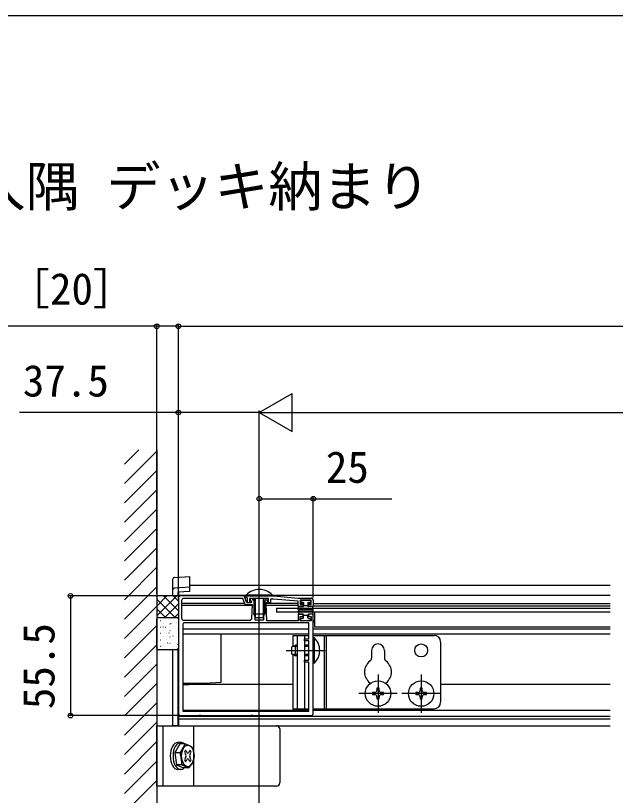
# Model space of a CAD drawing. Units: millimetres, scale not verified. Extents: x -875 to 875, y -1304 to 1297.
# Drawn here: x -502.4 to -224.5, y 884.3 to 1245.8 of the extents above; entities that cross this region are included whole.
import ezdxf
from ezdxf.enums import TextEntityAlignment as Align

# ---------------------------------------------------------------- set-up
doc = ezdxf.new("R2010")
doc.units = ezdxf.units.MM
doc.header["$LTSCALE"] = 8
for name, color, linetype in [('0-2_USER1', 3, 'Continuous'), ('0-3_YKK_11', 7, 'Continuous'), ('0-4_YKK_12', 2, 'Continuous'), ('0-5_YKK_13', 4, 'Continuous'), ('0-7_YKK_D', 6, 'Continuous'), ('0-8_YKK_ZWAK', 7, 'Continuous'), ('0-9_YSS_K', 3, 'Continuous')]:
    doc.layers.add(name, color=color, linetype=linetype)
doc.styles.add('ＭＳ ゴシック', font='')
doc.styles.get('ＭＳ ゴシック').set_extended_font_data('MS Gothic')

msp = doc.modelspace()

# ---------------------------------------------------------------- linework, layer by layer
at = {"layer": '0-3_YKK_11'}
for p, q in [((-427, 975.8), (-427, 922.3)), ((-425.5, 974.6), (-425.5, 966.5)), ((-424.5, 965.5), (-393.92, 965.5)), ((-425, 963.3), (-425, 923.3))]:
    msp.add_line(p, q, dxfattribs=at)
for points in [[(-364.5, 922.3), (-364.5, 951.042), (-364.62, 951.225), (-364.62, 951.775), (-364.5, 951.958), (-364.5, 968.3), (-366.75, 968.3), (-366.75, 967.3), (-365.4, 967.3), (-365.4, 965.3), (-370.6, 965.3), (-370.6, 967.3), (-369.25, 967.3), (-369.25, 968.3), (-371.5, 968.3), (-371.5, 965.3), (-386.037, 965.3), (-386.323, 973.107), (-386.258, 973.597), (-385.962, 973.95), (-385.5, 973.95), (-385.5, 974.85), (-386.773, 974.85), (-387.403, 974.1), (-387.6, 972.6), (-387.6, 965.5), (-391.4, 965.5), (-391.4, 972.6), (-391.597, 974.1), (-392.856, 975.6), (-393.75, 975.6), (-393.75, 974.798), (-393.055, 973.97), (-393.228, 973.6), (-395.3, 973.6), (-396.464, 976.8), (-426, 976.8)], [(-395.8, 976.8), (-383, 976.8), (-371.5, 975.8), (-365.5, 975.8)], [(-364.5, 974.8), (-364.5, 971.8), (-366.75, 971.8), (-366.75, 972.8), (-365.4, 972.8), (-365.4, 974.8), (-370.6, 974.8), (-370.6, 972.8), (-369.25, 972.8), (-369.25, 971.8), (-371.5, 971.8), (-371.5, 974.3), (-383, 975.3), (-384.35, 975.3), (-384.35, 973.6), (-385.25, 973.6), (-385.25, 975.6), (-394, 975.6), (-394, 973.6), (-394.9, 973.6), (-394.9, 975.9), (-395.8, 975.9), (-395.8, 976.8)], [(-392.921, 966.463), (-392.696, 972.6), (-396, 972.6), (-397.092, 975.6), (-424.5, 975.6)], [(-425, 923.3), (-366.5, 923.3), (-366.5, 946.1), (-368.5, 946.1), (-368.5, 947), (-366.5, 947), (-366.5, 956), (-368.5, 956), (-368.5, 956.9), (-366.5, 956.9), (-366.5, 964.3), (-424, 964.3)], [(-426, 921.3), (-417.458, 921.3), (-417.275, 921.42), (-416.725, 921.42), (-416.542, 921.3), (-393.458, 921.3), (-393.275, 921.42), (-392.725, 921.42), (-392.542, 921.3), (-365.5, 921.3)]]:
    msp.add_lwpolyline(points, dxfattribs=at)
for centre, start, end in [((-426, 975.8), 90.00001, 179.99999), ((-424.5, 974.6), 90.00001, 179.99999), ((-365.5, 974.8), 0.00001, 89.99999), ((-424.5, 966.5), 180.00001, 269.99999), ((-393.92, 966.5), 269.99999, 357.89996), ((-424, 963.3), 90.00001, 179.99999), ((-426, 922.3), 180.00001, 269.99999), ((-365.5, 922.3), 270.00001, 359.99999)]:
    msp.add_arc(centre, 1, start, end, dxfattribs=at)
at = {"layer": '0-4_YKK_12'}
for p, q in [((-421.7, 981.8), (-227, 981.8)), ((-427, 978.466), (-427, 916.602)), ((-427, 977.1), (-395.4, 977.1)), ((-389.5, 92.317), (-389.5, 979.3)), ((-383.6, 977.1), (-227, 977.1)), ((-396.255, 973.3), (-425.5, 973.3)), ((-371.5, 973.3), (-386.297, 973.3)), ((-369, 973.3), (-370.6, 973.3)), ((-365.4, 973.3), (-367, 973.3)), ((-227, 973.1), (-364.5, 973.1)), ((-392.707, 972.3), (-425.5, 972.3)), ((-371.5, 972.3), (-386.293, 972.3)), ((-369, 972.3), (-369.25, 972.3)), ((-366.75, 972.3), (-367, 972.3)), ((-227, 972.1), (-364.576, 972.1)), ((-376, 965.3), (-384.5, 965.3)), ((-372.044, 965.3), (-372.7, 965.3)), ((-372.044, 965.3), (-372.7, 965.3)), ((-364, 965.3), (-364.5, 965.3)), ((-364, 964.4), (-364.5, 964.4)), ((-366.5, 961.3), (-425, 961.3)), ((-366.5, 959.1), (-425, 959.1)), ((-227, 961.3), (-364.5, 961.3)), ((-227, 959.1), (-364.5, 959.1)), ((-377, 951.5), (-359.025, 951.5)), ((-334.5, 940.4), (-334.5, 922.6)), ((-314.5, 940.4), (-314.5, 922.6)), ((-374, 935.7), (-425, 935.7)), ((-227, 935.7), (-305.5, 935.7)), ((-325.6, 931.5), (-343.4, 931.5)), ((-305.6, 931.5), (-323.4, 931.5)), ((-366.5, 923.6), (-425, 923.6)), ((-227, 923.6), (-364.5, 923.6)), ((-427, 921.1), (-227, 921.1)), ((-427, 919.8), (-227, 919.8)), ((-427, 916.602), (-227, 916.602))]:
    msp.add_line(p, q, dxfattribs=at)
at = {"layer": '0-5_YKK_13'}
for p, q in [((-429.7, 984.361), (-429.7, 979.361)), ((-428.761, 985.359), (-421.7, 985.791)), ((-421.7, 980.791), (-421.7, 985.791)), ((-421.7, 980.791), (-428.761, 980.359)), ((-421.7, 979.792), (-421.7, 980.791)), ((-421.7, 978.791), (-421.7, 979.792)), ((-426, 976.8), (-437, 976.8)), ((-437, 976.566), (-436.766, 976.8)), ((-437, 972.075), (-432.275, 976.8)), ((-437, 967.585), (-427.785, 976.8)), ((-427, 969.828), (-433.972, 976.8)), ((-429.7, 979.361), (-429.7, 976.8)), ((-427, 974.319), (-429.481, 976.8)), ((-427, 976.8), (-427, 978.466)), ((-395.4, 977.309), (-395.4, 976.8)), ((-395.4, 976.8), (-383.6, 976.8)), ((-428.462, 966.8), (-437, 975.338)), ((-433.295, 966.8), (-427, 973.095)), ((-427, 975.8), (-427, 975.805)), ((-391.346, 975.6), (-391.346, 967.11)), ((-387.654, 975.6), (-387.654, 967.11)), ((-387, 975.6), (-387, 968.5)), ((-370.2, 974.5), (-370.2, 974.1)), ((-369.9, 974.8), (-366.1, 974.8)), ((-369.3, 973.8), (-369.9, 973.8)), ((-369, 973.5), (-369, 972.1)), ((-367, 973.5), (-367, 972.1)), ((-366.7, 973.8), (-366.1, 973.8)), ((-365.8, 974.5), (-365.8, 974.1)), ((-432.952, 966.8), (-437, 970.848)), ((-381.5, 971.1), (-381.5, 969.3)), ((-381.5, 971.1), (-227, 971.1)), ((-227, 969.3), (-381.5, 969.3)), ((-371.494, 970.502), (-371.309, 971.552)), ((-371.494, 969.598), (-371.309, 968.548)), ((-371.033, 970.325), (-371.019, 970.35)), ((-371.033, 969.775), (-371.019, 969.75)), ((-371.014, 971.8), (-369.3, 971.8)), ((-370.759, 970.5), (-365.241, 970.5)), ((-365.241, 969.6), (-370.759, 969.6)), ((-369, 972.3), (-367, 972.3)), ((-364.986, 971.8), (-366.7, 971.8)), ((-364.967, 970.325), (-364.981, 970.35)), ((-364.967, 969.775), (-364.981, 969.75)), ((-364.506, 970.502), (-364.691, 971.552)), ((-364.506, 969.598), (-364.691, 968.548)), ((-364, 969.3), (-364, 962.3)), ((-436.942, 966.3), (-437, 966.358)), ((-437, 952.6), (-437, 966)), ((-436.2, 966.8), (-427.8, 966.8)), ((-435.385, 965.425), (-435.335, 965.425)), ((-432.345, 965.425), (-432.295, 965.425)), ((-432.197, 966.761), (-432.138, 966.8)), ((-431.721, 965.964), (-431.711, 965.967)), ((-429.305, 965.425), (-429.255, 965.425)), ((-428.805, 966.8), (-427, 968.605)), ((-427, 966), (-427, 952.6)), ((-391.2, 966.8), (-392, 968.5)), ((-391.2, 966.8), (-387.8, 966.8)), ((-387.8, 966.8), (-387, 968.5)), ((-371.014, 968.3), (-369.3, 968.3)), ((-370.2, 965.6), (-370.2, 966)), ((-369.3, 966.3), (-369.9, 966.3)), ((-366.1, 965.3), (-369.9, 965.3)), ((-369, 966.6), (-369, 968)), ((-369, 967.8), (-367, 967.8)), ((-367, 966.6), (-367, 968)), ((-364.986, 968.3), (-366.7, 968.3)), ((-366.7, 966.3), (-366.1, 966.3)), ((-365.8, 965.6), (-365.8, 966)), ((-437, 963.81), (-436.95, 963.81)), ((-435.385, 962.435), (-435.335, 962.435)), ((-434.511, 964.976), (-434.502, 964.979)), ((-433.96, 963.81), (-433.91, 963.81)), ((-433.865, 962.364), (-433.856, 962.367)), ((-433.082, 962.258), (-432.998, 962.313)), ((-432.345, 962.435), (-432.295, 962.435)), ((-431.122, 963.335), (-431.112, 963.339)), ((-430.92, 963.81), (-430.87, 963.81)), ((-430.392, 964.038), (-430.309, 964.093)), ((-429.305, 962.435), (-429.255, 962.435)), ((-428.002, 964.44), (-427.992, 964.443)), ((-427.88, 963.81), (-427.83, 963.81)), ((-427.356, 961.828), (-427.346, 961.831)), ((-227, 962.3), (-364, 962.3)), ((-437, 960.82), (-436.95, 960.82)), ((-436.655, 961.376), (-436.646, 961.379)), ((-436.009, 958.764), (-436, 958.767)), ((-435.385, 959.445), (-435.335, 959.445)), ((-433.96, 960.82), (-433.91, 960.82)), ((-433.266, 959.735), (-433.257, 959.738)), ((-432.345, 959.445), (-432.295, 959.445)), ((-431.277, 959.535), (-431.194, 959.59)), ((-430.92, 960.82), (-430.87, 960.82)), ((-430.146, 960.84), (-430.136, 960.843)), ((-429.5, 958.228), (-429.49, 958.231)), ((-429.305, 959.445), (-429.255, 959.445)), ((-427.88, 960.82), (-427.83, 960.82)), ((-407.2, 937.067), (-407.2, 959.1)), ((-374, 958.5), (-366.5, 958.5)), ((-374, 958.5), (-374, 953.435)), ((-372, 958.5), (-372, 924.5)), ((-368.5, 958.5), (-368.5, 924.5)), ((-364.5, 958.5), (-308.5, 958.5)), ((-359.5, 958.5), (-359.5, 924.5)), ((-358.5, 958.5), (-358.5, 924.5)), ((-437, 957.83), (-436.95, 957.83)), ((-437, 954.84), (-436.95, 954.84)), ((-435.41, 956.135), (-435.401, 956.138)), ((-435.385, 956.455), (-435.335, 956.455)), ((-433.966, 957.755), (-433.883, 957.81)), ((-433.96, 957.83), (-433.91, 957.83)), ((-433.96, 954.84), (-433.91, 954.84)), ((-432.345, 956.455), (-432.295, 956.455)), ((-432.29, 957.24), (-432.281, 957.243)), ((-432.161, 955.031), (-432.078, 955.087)), ((-431.644, 954.627), (-431.635, 954.631)), ((-430.92, 957.83), (-430.87, 957.83)), ((-430.92, 954.84), (-430.87, 954.84)), ((-429.305, 956.455), (-429.255, 956.455)), ((-428.901, 955.599), (-428.892, 955.602)), ((-427.88, 957.83), (-427.83, 957.83)), ((-427.88, 954.84), (-427.83, 954.84)), ((-364.5, 945.6), (-364.5, 957.4)), ((-305.5, 955.5), (-305.5, 927.5)), ((-427.8, 951.8), (-436.2, 951.8)), ((-435.385, 953.465), (-435.335, 953.465)), ((-434.851, 953.251), (-434.767, 953.307)), ((-434.434, 953.639), (-434.425, 953.643)), ((-433.96, 951.85), (-433.91, 951.85)), ((-432.345, 953.465), (-432.295, 953.465)), ((-431.045, 951.999), (-431.036, 952.002)), ((-430.92, 951.85), (-430.87, 951.85)), ((-429.7, 951.8), (-429.7, 916.602)), ((-429.305, 953.465), (-429.255, 953.465)), ((-427.925, 953.103), (-427.916, 953.107)), ((-427.88, 951.85), (-427.83, 951.85)), ((-427.359, 954.292), (-427.275, 954.348)), ((-427.2, 952.071), (-427.2, 916.602)), ((-374.5, 953.2), (-372.8, 954)), ((-374.5, 949.8), (-374.5, 953.2)), ((-372, 953.346), (-374.19, 953.346)), ((-372, 954), (-372.8, 954)), ((-366.5, 954), (-368.5, 954)), ((-366.5, 953.346), (-368.5, 953.346)), ((-337.5, 951.5), (-337.5, 948.062)), ((-331.5, 951.5), (-331.5, 948.062)), ((-374.5, 949.8), (-372.8, 949)), ((-372, 949.654), (-374.19, 949.654)), ((-374, 949.565), (-374, 924.5)), ((-366.5, 949.654), (-368.5, 949.654)), ((-366.5, 949), (-368.5, 949)), ((-363.991, 945.6), (-364.5, 945.6)), ((-425, 936.266), (-414.7, 936.266)), ((-425, 935.766), (-422.2, 935.766)), ((-333, 931), (-332, 931)), ((-313, 931), (-312, 931)), ((-427, 916.602), (-427, 922.3)), ((-374, 924.5), (-366.5, 924.5)), ((-364.5, 924.5), (-308.5, 924.5)), ((-437, 916.602), (-381.458, 916.602)), ((-434, 888.602), (-434, 916.602)), ((-427, 916.602), (-429.7, 916.602)), ((-419.916, 888.602), (-419.916, 916.602)), ((-379.958, 915.102), (-379.958, 890.102)), ((-426.339, 908.179), (-428.696, 904.096)), ((-426.339, 908.179), (-428.696, 904.096)), ((-425.884, 908.852), (-427.191, 908.852)), ((-423.846, 908.179), (-426.339, 908.179)), ((-423.846, 908.179), (-426.203, 904.096)), ((-428.696, 904.096), (-427.833, 898.519)), ((-426.203, 904.096), (-428.696, 904.096)), ((-426.203, 904.096), (-425.34, 898.519)), ((-423.651, 905.268), (-424.157, 904.391)), ((-424.157, 904.391), (-423.631, 903.479)), ((-423.124, 904.355), (-423.651, 905.268)), ((-421.585, 905.268), (-422.112, 904.355)), ((-421.606, 903.479), (-421.079, 904.391)), ((-421.079, 904.391), (-421.585, 905.268)), ((-423.631, 901.725), (-424.157, 900.813)), ((-424.157, 900.813), (-423.651, 899.936)), ((-423.651, 899.936), (-423.124, 900.848)), ((-422.112, 900.848), (-421.585, 899.936)), ((-421.079, 900.813), (-421.606, 901.725)), ((-421.585, 899.936), (-421.079, 900.813)), ((-427.833, 898.519), (-424.613, 897.025)), ((-425.34, 898.519), (-427.833, 898.519)), ((-425.34, 898.519), (-422.12, 897.025)), ((-422.12, 897.025), (-424.613, 897.025)), ((-425.884, 896.352), (-427.191, 896.352))]:
    msp.add_line(p, q, dxfattribs=at)
for points in [[(-421.7, 978.791), (-427.2, 978.454), (-427.2, 976.8)], [(-395.4, 977.309), (-383.6, 977.309), (-383.6, 976.8)], [(-392, 975.6), (-392, 968.5), (-387, 968.5)], [(-363.991, 945.6), (-363.991, 957.4), (-364.5, 957.4)], [(-372, 949), (-372.8, 949), (-372.8, 954)], [(-414.7, 936.266), (-407.2, 936.766), (-407.2, 937.067)], [(-414.7, 936.266), (-416.078, 936.175), (-417.409, 936.086), (-418.648, 936.003), (-419.753, 935.93), (-420.685, 935.867), (-421.414, 935.819), (-421.914, 935.786), (-422.168, 935.769), (-422.2, 935.766)], [(-334, 933), (-334, 934), (-335, 934), (-335, 933)], [(-314, 933), (-314, 934), (-315, 934), (-315, 933)], [(-336, 932), (-337, 932), (-337, 931), (-336, 931)], [(-335, 930), (-335, 929), (-334, 929), (-334, 930)], [(-332, 931), (-332, 932), (-333, 932)], [(-316, 932), (-317, 932), (-317, 931), (-316, 931)], [(-315, 930), (-315, 929), (-314, 929), (-314, 930)], [(-312, 931), (-312, 932), (-313, 932)], [(-381.458, 888.602), (-437, 888.602), (-437, 916.602)], [(-422.12, 897.025), (-423.365, 897.772), (-425.34, 898.519), (-425.407, 901.308), (-426.203, 904.096), (-424.659, 906.137), (-423.846, 908.179)], [(-423.846, 908.179), (-421.871, 907.431), (-420.626, 906.684), (-419.83, 903.896), (-419.763, 901.108)], [(-422.12, 897.025), (-420.577, 899.066), (-419.763, 901.108)]]:
    msp.add_lwpolyline(points, dxfattribs=at)
for centre, radius in [((-314.5, 951.5), 3), ((-334.5, 931.5), 5.9), ((-314.5, 931.5), 5.9)]:
    msp.add_circle(centre, radius, dxfattribs=at)
for centre, radius, start, end in [((-428.7, 984.361), 1, 93.5, 180), ((-428.7, 979.361), 1, 93.5, 180), ((-389.5, 971.568), 8.232, 44.2189, 135.7811), ((-369.9, 974.5), 0.3, 90, 180), ((-369.9, 974.1), 0.3, 180, 270), ((-369.3, 973.5), 0.3, 0, 90), ((-366.7, 973.5), 0.3, 90, 180), ((-366.1, 974.5), 0.3, 0, 90), ((-366.1, 974.1), 0.3, 270, 0), ((-371.25, 970.45), 0.25, 167.958, 330), ((-371.25, 969.65), 0.25, 30, 192.042), ((-371.014, 971.5), 0.3, 90, 170), ((-370.759, 970.2), 0.3, 90, 150), ((-370.759, 969.9), 0.3, 210, 270), ((-369.3, 972.1), 0.3, 270, 0), ((-366.7, 972.1), 0.3, 180, 270), ((-365.241, 970.2), 0.3, 30, 90), ((-365.241, 969.9), 0.3, 270, 330), ((-364.986, 971.5), 0.3, 10, 90), ((-364.75, 970.45), 0.25, 210, 12.042), ((-364.75, 969.65), 0.25, 347.958, 150), ((-436.2, 966), 0.8, 90, 180), ((-427.8, 966), 0.8, 0, 90), ((-371.014, 968.6), 0.3, 190, 270), ((-369.9, 966), 0.3, 90, 180), ((-369.9, 965.6), 0.3, 180, 270), ((-369.3, 968), 0.3, 0, 90), ((-369.3, 966.6), 0.3, 270, 0), ((-366.7, 968), 0.3, 90, 180), ((-366.7, 966.6), 0.3, 180, 270), ((-366.1, 966), 0.3, 0, 90), ((-366.1, 965.6), 0.3, 270, 0), ((-364.986, 968.6), 0.3, 270, 350), ((-308.5, 955.5), 3, 0, 90), ((-369.732, 951.5), 8.232, 314.2189, 45.7811), ((-334.5, 951.5), 3, 0, 180), ((-436.2, 952.6), 0.8, 180, 270), ((-427.8, 952.6), 0.8, 270, 0), ((-339.5, 948.062), 2, 307.3052, 0), ((-329.5, 948.062), 2, 180, 232.6948), ((-334.5, 941.5), 6.25, 127.3052, 232.6948), ((-334.5, 941.5), 6.25, 307.3052, 52.6948), ((-339.5, 934.938), 2, 41.15635, 52.6948), ((-329.5, 934.938), 2, 127.3052, 138.84365), ((-336, 933), 1, 270, 0), ((-333, 933), 1, 180, 270), ((-316, 933), 1, 270, 0), ((-313, 933), 1, 180, 270), ((-336, 930), 1, 0, 90), ((-333, 930), 1, 90, 180), ((-316, 930), 1, 0, 90), ((-313, 930), 1, 90, 180), ((-308.5, 927.5), 3, 270, 0), ((-381.458, 915.102), 1.5, 0, 89.99998), ((-381.458, 890.102), 1.5, 270, 0)]:
    msp.add_arc(centre, radius, start, end, dxfattribs=at)
for centre, major_axis, start_param, end_param in [((-427.191, 902.602), (0, -6.25), 3.1415927, 6.2831853), ((-425.884, 902.602), (0, -6.25), 3.1415927, 6.2831853), ((-425.884, 902.602), (0, -6.25), 2.6731756, 3.1415927), ((-422.618, 905.232), (0, -1.24), 5.4977871, 7.0685835), ((-424.137, 902.602), (0, -1.24), 0.7853982, 2.3561945), ((-422.618, 899.971), (0, -1.24), 2.3561945, 3.9269908), ((-421.1, 902.602), (0, -1.24), 3.9269908, 5.4977871), ((-425.884, 902.602), (0, -6.25), 6.2831853, 6.7516024)]:
    msp.add_ellipse(centre, major_axis=major_axis, ratio=0.57735, start_param=start_param, end_param=end_param, dxfattribs=at)
msp.add_ellipse((-422.618, 902.602), major_axis=(0, -5), ratio=0.57735, dxfattribs=at)
at = {"layer": '0-7_YKK_D'}
for p, q in [((-437, 977.8), (-437, 1102.8)), ((-427, 975.416), (-427, 1102.8)), ((-427, 979.466), (-427, 1102.8)), ((-427, 1101.8), (648, 1101.8)), ((-389.5, 1061.8), (-374.345, 1070.55)), ((-374.345, 1053.05), (-374.345, 1070.55)), ((-427, 975.416), (-427, 1062.8)), ((-389.5, 980.3), (-389.5, 1062.8)), ((-389.5, 920.3), (-389.5, 1062.8)), ((-389.5, 1061.8), (-374.345, 1053.05)), ((-389.5, 1061.8), (-359.189, 1061.8)), ((-372, 1061.8), (593, 1061.8)), ((-389.5, 981.3), (-389.5, 1022.8)), ((-364.5, 976), (-364.5, 1022.8)), ((-427, 976.8), (-478, 976.8)), ((-477, 976.8), (-477, 921.3)), ((-427, 921.3), (-478, 921.3))]:
    msp.add_line(p, q, dxfattribs=at)
for points in [[(-427, 1101.8), (-437, 1101.8), (-526.391, 1101.8)], [(-389.5, 1061.8), (-427, 1061.8), (-500.6, 1061.8)], [(-389.5, 1021.8), (-364.5, 1021.8), (-328.064, 1021.8)]]:
    msp.add_lwpolyline(points, dxfattribs=at)
for centre in [(-437, 1101.8), (-427, 1101.8), (-427, 1101.8), (-427, 1061.8), (-389.5, 1021.8), (-364.5, 1021.8), (-477, 976.8), (-477, 921.3)]:
    msp.add_circle(centre, 1.075, dxfattribs=at)
at = {"layer": '0-8_YKK_ZWAK'}
msp.add_line((-875, 1245.8), (875, 1245.8), dxfattribs=at)
at = {"layer": '0-9_YSS_K'}
for p, q in [((-452, 1037.898), (-445.396, 1044.502)), ((-452, 1028.918), (-437, 1043.918)), ((-437, 1044.502), (-437, 510.317)), ((-452, 1019.937), (-437, 1034.937)), ((-452, 1010.957), (-437, 1025.957)), ((-452, 1001.977), (-437, 1016.977)), ((-452, 992.997), (-437, 1007.997)), ((-452, 984.016), (-437, 999.016)), ((-452, 975.036), (-437, 990.036)), ((-452, 966.056), (-437, 981.056)), ((-452, 957.075), (-437, 972.075)), ((-452, 948.095), (-437, 963.095)), ((-452, 939.115), (-437, 954.115)), ((-452, 930.135), (-437, 945.135)), ((-452, 921.154), (-437, 936.154)), ((-452, 912.174), (-437, 927.174)), ((-452, 903.194), (-437, 918.194)), ((-452, 894.214), (-437, 909.214)), ((-452, 885.233), (-437, 900.233)), ((-452, 876.253), (-437, 891.253))]:
    msp.add_line(p, q, dxfattribs=at)

# ---------------------------------------------------------------- texts
at = {"layer": '0-2_USER1', "style": 'ＭＳ ゴシック'}
msp.add_text('■ソラリア テラス囲い片入隅 デッキ納まり', height=18.33, dxfattribs=at).set_placement((-810.256, 1151.925), align=Align.BOTTOM_LEFT)
at = {"layer": '0-7_YKK_D', "style": 'ＭＳ ゴシック'}
for s, p in [('10［20］', (-526.459, 1107.414)), ('37.5', (-499.077, 1064.8)), ('25', (-358.677, 1024.8))]:
    msp.add_text(s, height=14.66, dxfattribs=at).set_placement(p, align=Align.BOTTOM_LEFT)
msp.add_text('55.5', height=14.66, rotation=90, dxfattribs=at).set_placement((-480, 924.277), align=Align.BOTTOM_LEFT)

doc.saveas('drawing.dxf')
